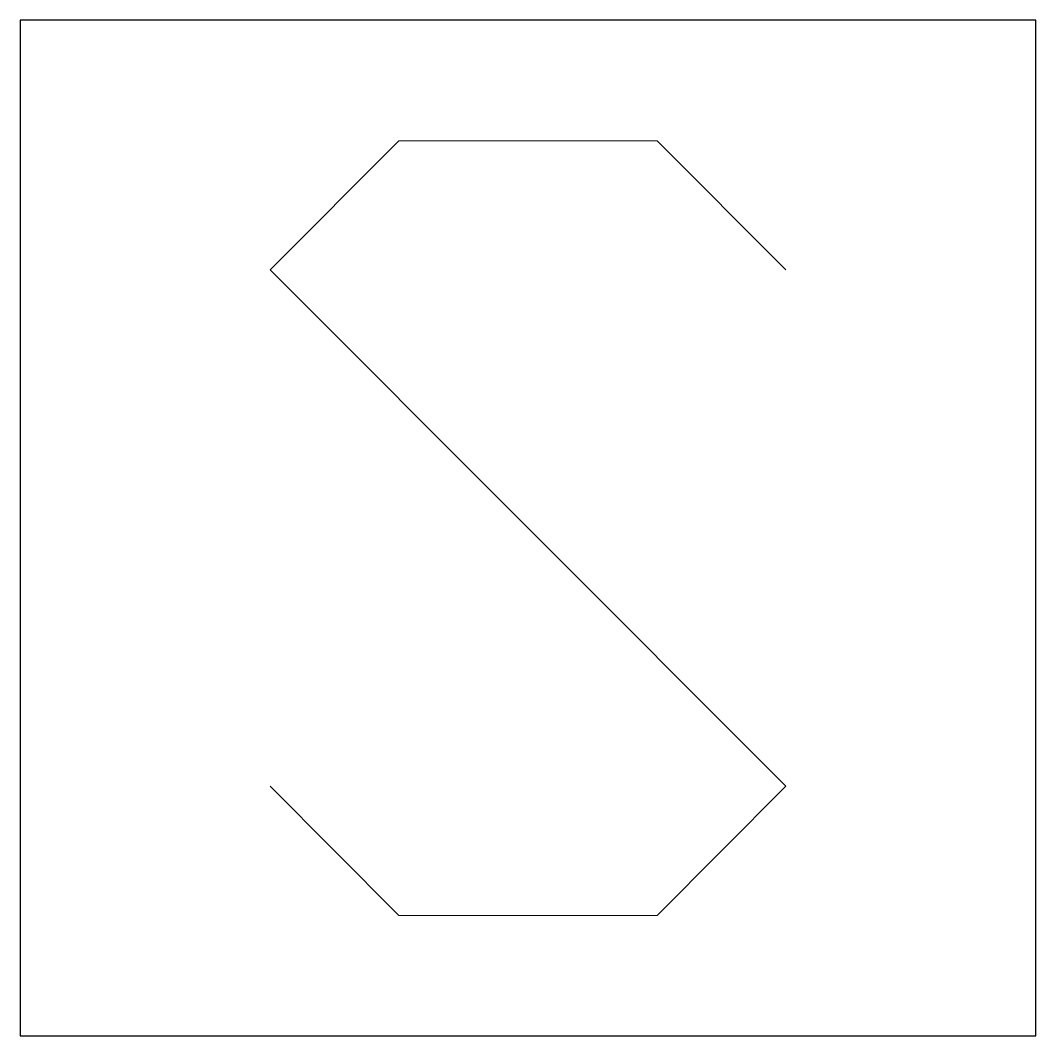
# Model space of a CAD drawing. Extents: x 12.75 to 13.75, y 7.38 to 8.38.
import ezdxf

# ---------------------------------------------------------------- set-up
doc = ezdxf.new("R2010")
doc.units = 0

msp = doc.modelspace()

# ---------------------------------------------------------------- linework, layer by layer
msp.add_lwpolyline([(12.75, 7.375), (13.75, 7.375), (13.75, 8.375), (12.75, 8.375)], close=True)
at = {"lineweight": 0}
msp.add_lwpolyline([(12.996, 7.6207), (13.1229, 7.4935), (13.3771, 7.4935), (13.504, 7.6207), (12.996, 8.1293), (13.1229, 8.2562), (13.3771, 8.2562), (13.504, 8.1293)], dxfattribs=at)

doc.saveas('drawing.dxf')
